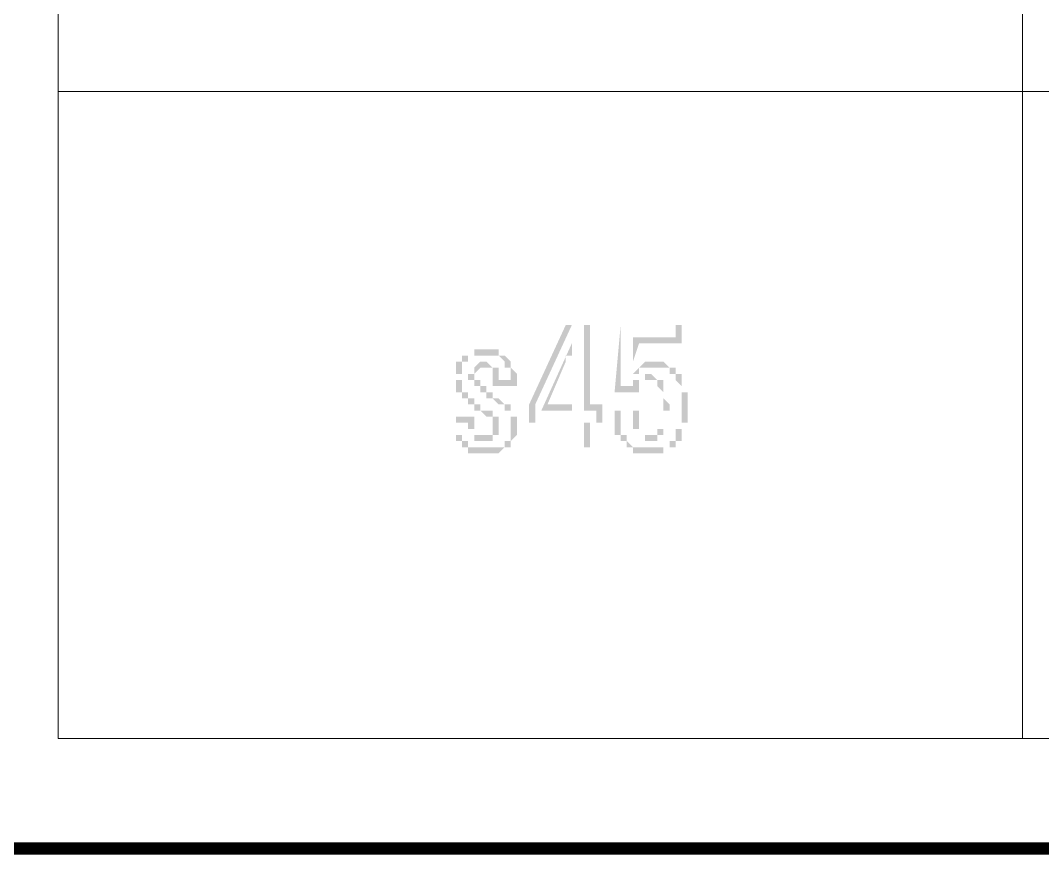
# Model space of a CAD drawing. Header units: millimetres. Extents: x 3.6 to 37.8, y 0.6 to 28.7.
# Drawn here: x 19.25 to 19.948, y 0.595 to 1.164 of the extents above; entities that cross this region are included whole.
import ezdxf

# ---------------------------------------------------------------- set-up
doc = ezdxf.new("R2010")
doc.units = ezdxf.units.MM
doc.layers.add('PDF_0', color=7, linetype='Continuous')

msp = doc.modelspace()

# ---------------------------------------------------------------- hatches: boundary and pattern name
at = {"layer": 'PDF_0', "transparency": 33554559}
h = msp.add_hatch(color=256, dxfattribs=at)
h.paths.add_polyline_path([(19.6268, 0.94381), (19.6268, 0.89794), (19.60595, 0.89794)], flags=0)
h.paths.add_polyline_path([(19.6268, 0.95632), (19.60178, 0.90211), (19.60178, 0.8896), (19.6268, 0.8896), (19.6268, 0.87292), (19.63514, 0.87292), (19.63514, 0.8896), (19.64348, 0.8896), (19.64348, 0.89794), (19.63514, 0.89794), (19.63514, 0.95632)], flags=0)
h.paths.add_polyline_path([(19.6268, 0.93964), (19.6268, 0.93964), (19.6268, 0.93547), (19.6268, 0.93547), (19.6268, 0.93547), (19.6268, 0.93547), (19.62263, 0.93547), (19.62263, 0.9313), (19.62263, 0.9313), (19.62263, 0.9313), (19.62263, 0.9313), (19.61012, 0.90211), (19.6268, 0.90211), (19.6268, 0.92713), (19.6268, 0.92713), (19.6268, 0.9313), (19.6268, 0.9313), (19.6268, 0.9313), (19.6268, 0.93547), (19.6268, 0.93547), (19.6268, 0.93547), (19.6268, 0.93547), (19.6268, 0.93964), (19.6268, 0.93964), (19.6268, 0.93964)], flags=0)
h.paths.add_polyline_path([(19.62263, 0.95632), (19.63931, 0.95632), (19.63931, 0.90211), (19.64765, 0.90211), (19.64765, 0.8896), (19.63931, 0.8896), (19.63931, 0.87292), (19.6268, 0.87292), (19.6268, 0.8896), (19.59761, 0.8896), (19.59761, 0.90211)], flags=0)
h = msp.add_hatch(color=256, dxfattribs=at)
h.paths.add_polyline_path([(19.66016, 0.95632), (19.66016, 0.91462), (19.6685, 0.91462), (19.6685, 0.91462), (19.6685, 0.91462), (19.6685, 0.91879), (19.67267, 0.91879), (19.67267, 0.91879), (19.67267, 0.91879), (19.67267, 0.91879), (19.67684, 0.91879), (19.67684, 0.92296), (19.67684, 0.92296), (19.67684, 0.92296), (19.68101, 0.92296), (19.68101, 0.92296), (19.68101, 0.92296), (19.68101, 0.92296), (19.68518, 0.91879), (19.68518, 0.91879), (19.68518, 0.91879), (19.68518, 0.91879), (19.68518, 0.91879), (19.68935, 0.91879), (19.68935, 0.91462), (19.68935, 0.91462), (19.68935, 0.91462), (19.68935, 0.91462), (19.68935, 0.91462), (19.68935, 0.91045), (19.68935, 0.91045), (19.68935, 0.91045), (19.68935, 0.91045), (19.68935, 0.90628), (19.68935, 0.90628), (19.68935, 0.90628), (19.69352, 0.90211), (19.69352, 0.90211), (19.69352, 0.90211), (19.69352, 0.89794), (19.69352, 0.89794), (19.68935, 0.89794), (19.68935, 0.89377), (19.68935, 0.89377), (19.68935, 0.89377), (19.68935, 0.8896), (19.68935, 0.8896), (19.68935, 0.8896), (19.68935, 0.8896), (19.68935, 0.88543), (19.68935, 0.88543), (19.68935, 0.88543), (19.68935, 0.88543), (19.68935, 0.88543), (19.68935, 0.88126), (19.68935, 0.88126), (19.68518, 0.88126), (19.68518, 0.88126), (19.68518, 0.88126), (19.68518, 0.88126), (19.68518, 0.87709), (19.68101, 0.87709), (19.68101, 0.87709), (19.68101, 0.87709), (19.68101, 0.87709), (19.67684, 0.87709), (19.67684, 0.87709), (19.67684, 0.88126), (19.67684, 0.88126), (19.67267, 0.88126), (19.67267, 0.88126), (19.67267, 0.88126), (19.67267, 0.88126), (19.67267, 0.88126), (19.67267, 0.88543), (19.6685, 0.88543), (19.6685, 0.88543), (19.6685, 0.88543), (19.6685, 0.8896), (19.6685, 0.8896), (19.6685, 0.8896), (19.6685, 0.8896), (19.6685, 0.89377), (19.6685, 0.89377), (19.6685, 0.89377), (19.6685, 0.89794), (19.6685, 0.89794), (19.66016, 0.89794), (19.66016, 0.89794), (19.66016, 0.89377), (19.66016, 0.89377), (19.66016, 0.89377), (19.66016, 0.8896), (19.66016, 0.8896), (19.66016, 0.8896), (19.66016, 0.88543), (19.66016, 0.88543), (19.66016, 0.88543), (19.66016, 0.88543), (19.66016, 0.88126), (19.66016, 0.88126), (19.66016, 0.88126), (19.66433, 0.88126), (19.66433, 0.87709), (19.66433, 0.87709), (19.66433, 0.87709), (19.66433, 0.87709), (19.66433, 0.87709), (19.66433, 0.87709), (19.6685, 0.87292), (19.6685, 0.87292), (19.6685, 0.87292), (19.6685, 0.87292), (19.67267, 0.87292), (19.67267, 0.87292), (19.67267, 0.87292), (19.67267, 0.87292), (19.67684, 0.87292), (19.67684, 0.87292), (19.67684, 0.87292), (19.68101, 0.87292), (19.68101, 0.87292), (19.68101, 0.87292), (19.68101, 0.87292), (19.68518, 0.87292), (19.68518, 0.87292), (19.68518, 0.87292), (19.68518, 0.87292), (19.68935, 0.87292), (19.68935, 0.87292), (19.68935, 0.87292), (19.68935, 0.87292), (19.69352, 0.87292), (19.69352, 0.87709), (19.69352, 0.87709), (19.69352, 0.87709), (19.69352, 0.87709), (19.69769, 0.87709), (19.69769, 0.87709), (19.69769, 0.88126), (19.69769, 0.88126), (19.69769, 0.88126), (19.69769, 0.88126), (19.69769, 0.88126), (19.69769, 0.88543), (19.69769, 0.88543), (19.70186, 0.88543), (19.70186, 0.88543), (19.70186, 0.8896), (19.70186, 0.8896), (19.70186, 0.8896), (19.70186, 0.8896), (19.70186, 0.89377), (19.70186, 0.89377), (19.70186, 0.89377), (19.70186, 0.89794), (19.70186, 0.89794), (19.70186, 0.89794), (19.70186, 0.90211), (19.70186, 0.90211), (19.70186, 0.90211), (19.70186, 0.90628), (19.70186, 0.90628), (19.70186, 0.90628), (19.70186, 0.91045), (19.70186, 0.91045), (19.70186, 0.91045), (19.70186, 0.91045), (19.70186, 0.91462), (19.70186, 0.91462), (19.70186, 0.91462), (19.70186, 0.91462), (19.69769, 0.91879), (19.69769, 0.91879), (19.69769, 0.91879), (19.69769, 0.91879), (19.69769, 0.92296), (19.69769, 0.92296), (19.69769, 0.92296), (19.69769, 0.92296), (19.69352, 0.92296), (19.69352, 0.92296), (19.69352, 0.92713), (19.69352, 0.92713), (19.69352, 0.92713), (19.68935, 0.92713), (19.68935, 0.92713), (19.68935, 0.92713), (19.68518, 0.92713), (19.68518, 0.92713), (19.68518, 0.92713), (19.68518, 0.92713), (19.68101, 0.92713), (19.68101, 0.92713), (19.68101, 0.92713), (19.68101, 0.92713), (19.67684, 0.92713), (19.67684, 0.92713), (19.67684, 0.92713), (19.67684, 0.92713), (19.67684, 0.92713), (19.67267, 0.92713), (19.67267, 0.92713), (19.67267, 0.92296), (19.67267, 0.92296), (19.6685, 0.92296), (19.6685, 0.92296), (19.6685, 0.92296), (19.6685, 0.91879), (19.6685, 0.91879), (19.6685, 0.94798), (19.69769, 0.94798), (19.69769, 0.95632)], flags=0)
h.paths.add_polyline_path([(19.66016, 0.95632), (19.70186, 0.95632), (19.70186, 0.94381), (19.67267, 0.94381), (19.6685, 0.9313), (19.6685, 0.92713), (19.6685, 0.92713), (19.6685, 0.92713), (19.6685, 0.92296), (19.67267, 0.92713), (19.67267, 0.92713), (19.67267, 0.92713), (19.67267, 0.92713), (19.67267, 0.92713), (19.67684, 0.9313), (19.67684, 0.9313), (19.67684, 0.9313), (19.67684, 0.9313), (19.67684, 0.9313), (19.68101, 0.9313), (19.68101, 0.9313), (19.68101, 0.9313), (19.68101, 0.9313), (19.68518, 0.9313), (19.68518, 0.9313), (19.68518, 0.9313), (19.68935, 0.9313), (19.68935, 0.9313), (19.68935, 0.9313), (19.68935, 0.9313), (19.69352, 0.92713), (19.69352, 0.92713), (19.69352, 0.92713), (19.69352, 0.92713), (19.69769, 0.92713), (19.69769, 0.92713), (19.69769, 0.92713), (19.69769, 0.92296), (19.69769, 0.92296), (19.69769, 0.92296), (19.69769, 0.92296), (19.70186, 0.92296), (19.70186, 0.92296), (19.70186, 0.91879), (19.70186, 0.91879), (19.70186, 0.91879), (19.70186, 0.91879), (19.70186, 0.91462), (19.70186, 0.91462), (19.70186, 0.91462), (19.70186, 0.91462), (19.70186, 0.91045), (19.70603, 0.91045), (19.70603, 0.91045), (19.70603, 0.90628), (19.70603, 0.90628), (19.70603, 0.90628), (19.70603, 0.90628), (19.70603, 0.90211), (19.70603, 0.90211), (19.70603, 0.90211), (19.70603, 0.89794), (19.70603, 0.89794), (19.70603, 0.89794), (19.70603, 0.89377), (19.70603, 0.89377), (19.70603, 0.89377), (19.70603, 0.8896), (19.70186, 0.8896), (19.70186, 0.8896), (19.70186, 0.88543), (19.70186, 0.88543), (19.70186, 0.88543), (19.70186, 0.88543), (19.70186, 0.88126), (19.70186, 0.88126), (19.70186, 0.88126), (19.70186, 0.88126), (19.70186, 0.88126), (19.70186, 0.87709), (19.69769, 0.87709), (19.69769, 0.87709), (19.69769, 0.87709), (19.69769, 0.87709), (19.69769, 0.87709), (19.69769, 0.87292), (19.69769, 0.87292), (19.69352, 0.87292), (19.69352, 0.87292), (19.69352, 0.87292), (19.69352, 0.87292), (19.68935, 0.87292), (19.68935, 0.87292), (19.68935, 0.86875), (19.68935, 0.86875), (19.68518, 0.86875), (19.68518, 0.86875), (19.68518, 0.86875), (19.68518, 0.86875), (19.68101, 0.86875), (19.68101, 0.86875), (19.68101, 0.86875), (19.68101, 0.86875), (19.67684, 0.86875), (19.67684, 0.86875), (19.67684, 0.86875), (19.67267, 0.86875), (19.67267, 0.86875), (19.67267, 0.86875), (19.6685, 0.86875), (19.6685, 0.86875), (19.6685, 0.87292), (19.6685, 0.87292), (19.6685, 0.87292), (19.66433, 0.87292), (19.66433, 0.87292), (19.66433, 0.87292), (19.66433, 0.87292), (19.66433, 0.87709), (19.66016, 0.87709), (19.66016, 0.87709), (19.66016, 0.87709), (19.66016, 0.87709), (19.66016, 0.87709), (19.66016, 0.88126), (19.66016, 0.88126), (19.66016, 0.88126), (19.65599, 0.88126), (19.65599, 0.88543), (19.65599, 0.88543), (19.65599, 0.88543), (19.65599, 0.88543), (19.65599, 0.8896), (19.65599, 0.8896), (19.65599, 0.8896), (19.65599, 0.89377), (19.65599, 0.89377), (19.65599, 0.89377), (19.65599, 0.89794), (19.65599, 0.89794), (19.67267, 0.89794), (19.67267, 0.89794), (19.67267, 0.89794), (19.67267, 0.89794), (19.67267, 0.89377), (19.67267, 0.89377), (19.67267, 0.89377), (19.67267, 0.8896), (19.67267, 0.8896), (19.67267, 0.8896), (19.67267, 0.8896), (19.67267, 0.88543), (19.67267, 0.88543), (19.67267, 0.88543), (19.67267, 0.88543), (19.67267, 0.88126), (19.67684, 0.88126), (19.67684, 0.88126), (19.67684, 0.88126), (19.67684, 0.88126), (19.68101, 0.88126), (19.68101, 0.88126), (19.68101, 0.88126), (19.68101, 0.88126), (19.68518, 0.88126), (19.68518, 0.88126), (19.68518, 0.88126), (19.68518, 0.88543), (19.68518, 0.88543), (19.68518, 0.88543), (19.68518, 0.88543), (19.68935, 0.88543), (19.68935, 0.8896), (19.68935, 0.8896), (19.68935, 0.8896), (19.68935, 0.8896), (19.68935, 0.89377), (19.68935, 0.89377), (19.68935, 0.89377), (19.68935, 0.89794), (19.68935, 0.89794), (19.68935, 0.89794), (19.68935, 0.90211), (19.68935, 0.90211), (19.68935, 0.90211), (19.68935, 0.90211), (19.68935, 0.90628), (19.68935, 0.90628), (19.68935, 0.90628), (19.68935, 0.91045), (19.68935, 0.91045), (19.68935, 0.91045), (19.68935, 0.91045), (19.68518, 0.91462), (19.68518, 0.91462), (19.68518, 0.91462), (19.68518, 0.91462), (19.68518, 0.91462), (19.68518, 0.91462), (19.68518, 0.91879), (19.68518, 0.91879), (19.68101, 0.91879), (19.68101, 0.91879), (19.68101, 0.91879), (19.68101, 0.91879), (19.67684, 0.91879), (19.67684, 0.91879), (19.67684, 0.91879), (19.67267, 0.91879), (19.67267, 0.91879), (19.67267, 0.91879), (19.67267, 0.91462), (19.67267, 0.91462), (19.67267, 0.91462), (19.67267, 0.91462), (19.67267, 0.91045), (19.67267, 0.91045), (19.65599, 0.91045)], flags=0)
h = msp.add_hatch(color=256, dxfattribs=at)
h.paths.add_polyline_path([(19.5851, 0.91879), (19.5851, 0.91879), (19.5851, 0.92296), (19.5851, 0.92296), (19.5851, 0.92296), (19.5851, 0.92713), (19.5851, 0.92713), (19.5851, 0.92713), (19.58093, 0.92713), (19.58093, 0.9313), (19.58093, 0.9313), (19.58093, 0.9313), (19.58093, 0.9313), (19.58093, 0.9313), (19.58093, 0.9313), (19.57676, 0.93547), (19.57676, 0.93547), (19.57676, 0.93547), (19.57676, 0.93547), (19.57259, 0.93547), (19.57259, 0.93547), (19.57259, 0.93547), (19.56842, 0.93547), (19.56842, 0.93547), (19.56842, 0.93547), (19.56425, 0.93547), (19.56425, 0.93547), (19.56425, 0.93547), (19.56425, 0.93547), (19.56008, 0.93547), (19.56008, 0.93547), (19.56008, 0.93547), (19.55591, 0.93547), (19.55591, 0.93547), (19.55591, 0.93547), (19.55591, 0.9313), (19.55591, 0.9313), (19.55591, 0.9313), (19.55174, 0.9313), (19.55174, 0.9313), (19.55174, 0.9313), (19.55174, 0.92713), (19.55174, 0.92713), (19.55174, 0.92713), (19.55174, 0.92713), (19.55174, 0.92296), (19.54757, 0.92296), (19.54757, 0.92296), (19.54757, 0.92296), (19.54757, 0.91879), (19.54757, 0.91879), (19.54757, 0.91879), (19.54757, 0.91879), (19.55174, 0.91879), (19.55174, 0.91462), (19.55174, 0.91462), (19.55174, 0.91462), (19.55174, 0.91462), (19.55174, 0.91462), (19.55174, 0.91045), (19.55174, 0.91045), (19.55174, 0.91045), (19.55591, 0.91045), (19.55591, 0.91045), (19.55591, 0.90628), (19.55591, 0.90628), (19.55591, 0.90628), (19.56008, 0.90628), (19.56008, 0.90211), (19.56008, 0.90211), (19.56008, 0.90211), (19.56425, 0.90211), (19.56425, 0.90211), (19.56425, 0.90211), (19.56425, 0.89794), (19.56425, 0.89794), (19.56842, 0.89794), (19.56842, 0.89794), (19.56842, 0.89794), (19.56842, 0.89794), (19.57259, 0.89794), (19.57259, 0.89377), (19.57259, 0.89377), (19.57259, 0.89377), (19.57259, 0.89377), (19.57676, 0.89377), (19.57676, 0.8896), (19.57676, 0.8896), (19.57676, 0.8896), (19.57676, 0.8896), (19.57676, 0.8896), (19.57676, 0.88543), (19.57676, 0.88543), (19.57676, 0.88543), (19.57676, 0.88543), (19.57676, 0.88126), (19.57676, 0.88126), (19.57676, 0.88126), (19.57259, 0.88126), (19.57259, 0.88126), (19.57259, 0.87709), (19.57259, 0.87709), (19.57259, 0.87709), (19.56842, 0.87709), (19.56842, 0.87709), (19.56842, 0.87709), (19.56425, 0.87709), (19.56425, 0.87709), (19.56425, 0.87709), (19.56425, 0.87709), (19.56008, 0.87709), (19.56008, 0.88126), (19.56008, 0.88126), (19.56008, 0.88126), (19.56008, 0.88126), (19.56008, 0.88126), (19.56008, 0.88543), (19.55591, 0.88543), (19.55591, 0.88543), (19.55591, 0.88543), (19.55591, 0.8896), (19.55591, 0.8896), (19.55591, 0.8896), (19.54757, 0.8896), (19.54757, 0.8896), (19.54757, 0.8896), (19.54757, 0.88543), (19.54757, 0.88543), (19.54757, 0.88543), (19.54757, 0.88126), (19.55174, 0.88126), (19.55174, 0.88126), (19.55174, 0.88126), (19.55174, 0.87709), (19.55174, 0.87709), (19.55174, 0.87709), (19.55174, 0.87709), (19.55174, 0.87709), (19.55591, 0.87709), (19.55591, 0.87292), (19.55591, 0.87292), (19.55591, 0.87292), (19.55591, 0.87292), (19.56008, 0.87292), (19.56008, 0.87292), (19.56008, 0.87292), (19.56008, 0.87292), (19.56425, 0.87292), (19.56425, 0.87292), (19.56425, 0.87292), (19.56842, 0.87292), (19.56842, 0.87292), (19.56842, 0.87292), (19.56842, 0.87292), (19.57259, 0.87292), (19.57259, 0.87292), (19.57259, 0.87292), (19.57676, 0.87292), (19.57676, 0.87292), (19.57676, 0.87292), (19.57676, 0.87292), (19.57676, 0.87292), (19.58093, 0.87292), (19.58093, 0.87709), (19.58093, 0.87709), (19.58093, 0.87709), (19.58093, 0.87709), (19.5851, 0.87709), (19.5851, 0.87709), (19.5851, 0.88126), (19.5851, 0.88126), (19.5851, 0.88126), (19.5851, 0.88126), (19.5851, 0.88543), (19.5851, 0.88543), (19.5851, 0.88543), (19.5851, 0.88543), (19.5851, 0.8896), (19.5851, 0.8896), (19.5851, 0.8896), (19.5851, 0.8896), (19.5851, 0.89377), (19.5851, 0.89377), (19.5851, 0.89377), (19.5851, 0.89377), (19.5851, 0.89377), (19.5851, 0.89794), (19.58093, 0.89794), (19.58093, 0.89794), (19.58093, 0.89794), (19.58093, 0.89794), (19.58093, 0.90211), (19.57676, 0.90211), (19.57676, 0.90211), (19.57676, 0.90211), (19.57676, 0.90211), (19.57259, 0.90628), (19.57259, 0.90628), (19.57259, 0.90628), (19.57259, 0.90628), (19.56842, 0.90628), (19.56842, 0.90628), (19.56842, 0.91045), (19.56842, 0.91045), (19.56425, 0.91045), (19.56425, 0.91045), (19.56425, 0.91045), (19.56425, 0.91462), (19.56008, 0.91462), (19.56008, 0.91462), (19.56008, 0.91462), (19.56008, 0.91462), (19.56008, 0.91879), (19.56008, 0.91879), (19.56008, 0.91879), (19.55591, 0.91879), (19.55591, 0.91879), (19.55591, 0.92296), (19.55591, 0.92296), (19.55591, 0.92296), (19.55591, 0.92296), (19.56008, 0.92296), (19.56008, 0.92713), (19.56008, 0.92713), (19.56008, 0.92713), (19.56008, 0.92713), (19.56008, 0.92713), (19.56425, 0.9313), (19.56425, 0.9313), (19.56425, 0.9313), (19.56842, 0.9313), (19.56842, 0.9313), (19.56842, 0.9313), (19.56842, 0.9313), (19.56842, 0.9313), (19.57259, 0.92713), (19.57259, 0.92713), (19.57259, 0.92713), (19.57259, 0.92713), (19.57259, 0.92713), (19.57676, 0.92713), (19.57676, 0.92713), (19.57676, 0.92296), (19.57676, 0.92296), (19.57676, 0.92296), (19.57676, 0.92296), (19.57676, 0.91879), (19.57676, 0.91879)], flags=0)
h.paths.add_polyline_path([(19.58927, 0.91462), (19.57259, 0.91462), (19.57259, 0.91879), (19.57259, 0.91879), (19.57259, 0.91879), (19.57259, 0.92296), (19.57259, 0.92296), (19.57259, 0.92296), (19.57259, 0.92296), (19.57259, 0.92296), (19.57259, 0.92713), (19.57259, 0.92713), (19.56842, 0.92713), (19.56842, 0.92713), (19.56842, 0.92713), (19.56842, 0.92713), (19.56425, 0.92713), (19.56425, 0.92713), (19.56425, 0.92713), (19.56425, 0.92713), (19.56425, 0.92713), (19.56008, 0.92296), (19.56008, 0.92296), (19.56008, 0.92296), (19.56008, 0.92296), (19.56008, 0.92296), (19.56008, 0.92296), (19.56008, 0.91879), (19.56008, 0.91879), (19.56008, 0.91879), (19.56008, 0.91879), (19.56425, 0.91879), (19.56425, 0.91462), (19.56425, 0.91462), (19.56425, 0.91462), (19.56425, 0.91462), (19.56842, 0.91462), (19.56842, 0.91045), (19.56842, 0.91045), (19.56842, 0.91045), (19.57259, 0.91045), (19.57259, 0.91045), (19.57259, 0.91045), (19.57259, 0.91045), (19.57259, 0.91045), (19.57259, 0.90628), (19.57676, 0.90628), (19.57676, 0.90628), (19.57676, 0.90628), (19.57676, 0.90628), (19.58093, 0.90211), (19.58093, 0.90211), (19.58093, 0.90211), (19.58093, 0.90211), (19.5851, 0.90211), (19.5851, 0.89794), (19.5851, 0.89794), (19.5851, 0.89794), (19.5851, 0.89794), (19.5851, 0.89794), (19.5851, 0.89377), (19.58927, 0.89377), (19.58927, 0.89377), (19.58927, 0.89377), (19.58927, 0.8896), (19.58927, 0.8896), (19.58927, 0.8896), (19.58927, 0.8896), (19.58927, 0.8896), (19.58927, 0.88543), (19.58927, 0.88543), (19.58927, 0.88543), (19.58927, 0.88543), (19.58927, 0.88126), (19.58927, 0.88126), (19.58927, 0.88126), (19.58927, 0.88126), (19.5851, 0.87709), (19.5851, 0.87709), (19.5851, 0.87709), (19.5851, 0.87709), (19.5851, 0.87292), (19.5851, 0.87292), (19.5851, 0.87292), (19.58093, 0.87292), (19.58093, 0.87292), (19.58093, 0.87292), (19.58093, 0.87292), (19.58093, 0.87292), (19.57676, 0.86875), (19.57676, 0.86875), (19.57676, 0.86875), (19.57259, 0.86875), (19.57259, 0.86875), (19.57259, 0.86875), (19.57259, 0.86875), (19.56842, 0.86875), (19.56842, 0.86875), (19.56842, 0.86875), (19.56425, 0.86875), (19.56425, 0.86875), (19.56425, 0.86875), (19.56008, 0.86875), (19.56008, 0.86875), (19.56008, 0.86875), (19.56008, 0.86875), (19.55591, 0.86875), (19.55591, 0.87292), (19.55591, 0.87292), (19.55591, 0.87292), (19.55174, 0.87292), (19.55174, 0.87292), (19.55174, 0.87292), (19.55174, 0.87292), (19.55174, 0.87292), (19.55174, 0.87292), (19.55174, 0.87709), (19.54757, 0.87709), (19.54757, 0.87709), (19.54757, 0.87709), (19.54757, 0.88126), (19.54757, 0.88126), (19.54757, 0.88126), (19.54757, 0.88126), (19.54757, 0.88543), (19.54757, 0.88543), (19.54757, 0.88543), (19.54757, 0.88543), (19.54757, 0.8896), (19.54757, 0.8896), (19.54757, 0.8896), (19.54757, 0.8896), (19.54757, 0.8896), (19.54757, 0.89377), (19.54757, 0.89377), (19.56008, 0.89377), (19.56008, 0.8896), (19.56008, 0.8896), (19.56008, 0.8896), (19.56008, 0.88543), (19.56008, 0.88543), (19.56008, 0.88543), (19.56008, 0.88543), (19.56008, 0.88543), (19.56008, 0.88126), (19.56425, 0.88126), (19.56425, 0.88126), (19.56425, 0.88126), (19.56425, 0.88126), (19.56425, 0.88126), (19.56842, 0.88126), (19.56842, 0.88126), (19.56842, 0.88126), (19.57259, 0.88126), (19.57259, 0.88126), (19.57259, 0.88126), (19.57259, 0.88126), (19.57259, 0.88543), (19.57259, 0.88543), (19.57259, 0.88543), (19.57259, 0.88543), (19.57259, 0.8896), (19.57259, 0.8896), (19.57259, 0.8896), (19.57259, 0.8896), (19.57259, 0.8896), (19.57259, 0.8896), (19.57259, 0.89377), (19.56842, 0.89377), (19.56842, 0.89377), (19.56842, 0.89377), (19.56842, 0.89377), (19.56425, 0.89794), (19.56425, 0.89794), (19.56425, 0.89794), (19.56008, 0.89794), (19.56008, 0.89794), (19.56008, 0.90211), (19.56008, 0.90211), (19.55591, 0.90211), (19.55591, 0.90211), (19.55591, 0.90211), (19.55591, 0.90628), (19.55174, 0.90628), (19.55174, 0.90628), (19.55174, 0.90628), (19.55174, 0.90628), (19.55174, 0.90628), (19.55174, 0.90628), (19.55174, 0.91045), (19.55174, 0.91045), (19.54757, 0.91045), (19.54757, 0.91045), (19.54757, 0.91045), (19.54757, 0.91462), (19.54757, 0.91462), (19.54757, 0.91462), (19.54757, 0.91462), (19.54757, 0.91879), (19.54757, 0.91879), (19.54757, 0.91879), (19.54757, 0.91879), (19.54757, 0.92296), (19.54757, 0.92296), (19.54757, 0.92296), (19.54757, 0.92713), (19.54757, 0.92713), (19.54757, 0.92713), (19.54757, 0.92713), (19.54757, 0.9313), (19.54757, 0.9313), (19.54757, 0.9313), (19.55174, 0.9313), (19.55174, 0.9313), (19.55174, 0.93547), (19.55174, 0.93547), (19.55174, 0.93547), (19.55174, 0.93547), (19.55591, 0.93547), (19.55591, 0.93547), (19.55591, 0.93547), (19.55591, 0.93547), (19.56008, 0.93547), (19.56008, 0.93964), (19.56008, 0.93964), (19.56008, 0.93964), (19.56425, 0.93964), (19.56425, 0.93964), (19.56425, 0.93964), (19.56842, 0.93964), (19.56842, 0.93964), (19.56842, 0.93964), (19.56842, 0.93964), (19.57259, 0.93964), (19.57259, 0.93964), (19.57259, 0.93964), (19.57676, 0.93964), (19.57676, 0.93547), (19.57676, 0.93547), (19.57676, 0.93547), (19.58093, 0.93547), (19.58093, 0.93547), (19.58093, 0.93547), (19.58093, 0.93547), (19.58093, 0.93547), (19.58093, 0.93547), (19.5851, 0.9313), (19.5851, 0.9313), (19.5851, 0.9313), (19.5851, 0.9313), (19.5851, 0.9313), (19.5851, 0.92713), (19.5851, 0.92713), (19.5851, 0.92713), (19.5851, 0.92713), (19.58927, 0.92296), (19.58927, 0.92296), (19.58927, 0.92296), (19.58927, 0.91879), (19.58927, 0.91879), (19.58927, 0.91879)], flags=0)

# ---------------------------------------------------------------- linework, layer by layer
at = {"layer": 'PDF_0', "lineweight": 0, "const_width": 0.00834}
msp.add_lwpolyline([(37.76483, 0.59884), (37.76483, 28.69933), (3.56806, 28.69933), (3.56806, 0.59884)], close=True, dxfattribs=at)
at = {"layer": 'PDF_0', "lineweight": 9}
for points in [[(20.5893, 1.1159), (20.5893, 0.6739), (19.93464, 0.6739), (19.93464, 1.1159), (19.27581, 1.1159), (19.27581, 1.55373), (19.93464, 1.55373)], [(19.93464, 0.6739), (19.27581, 0.6739), (19.27581, 1.1159)]]:
    msp.add_lwpolyline(points, dxfattribs=at)
msp.add_lwpolyline([(19.93464, 1.55373), (20.5893, 1.55373), (20.5893, 1.1159), (19.93464, 1.1159)], close=True, dxfattribs=at)

doc.saveas('drawing.dxf')
